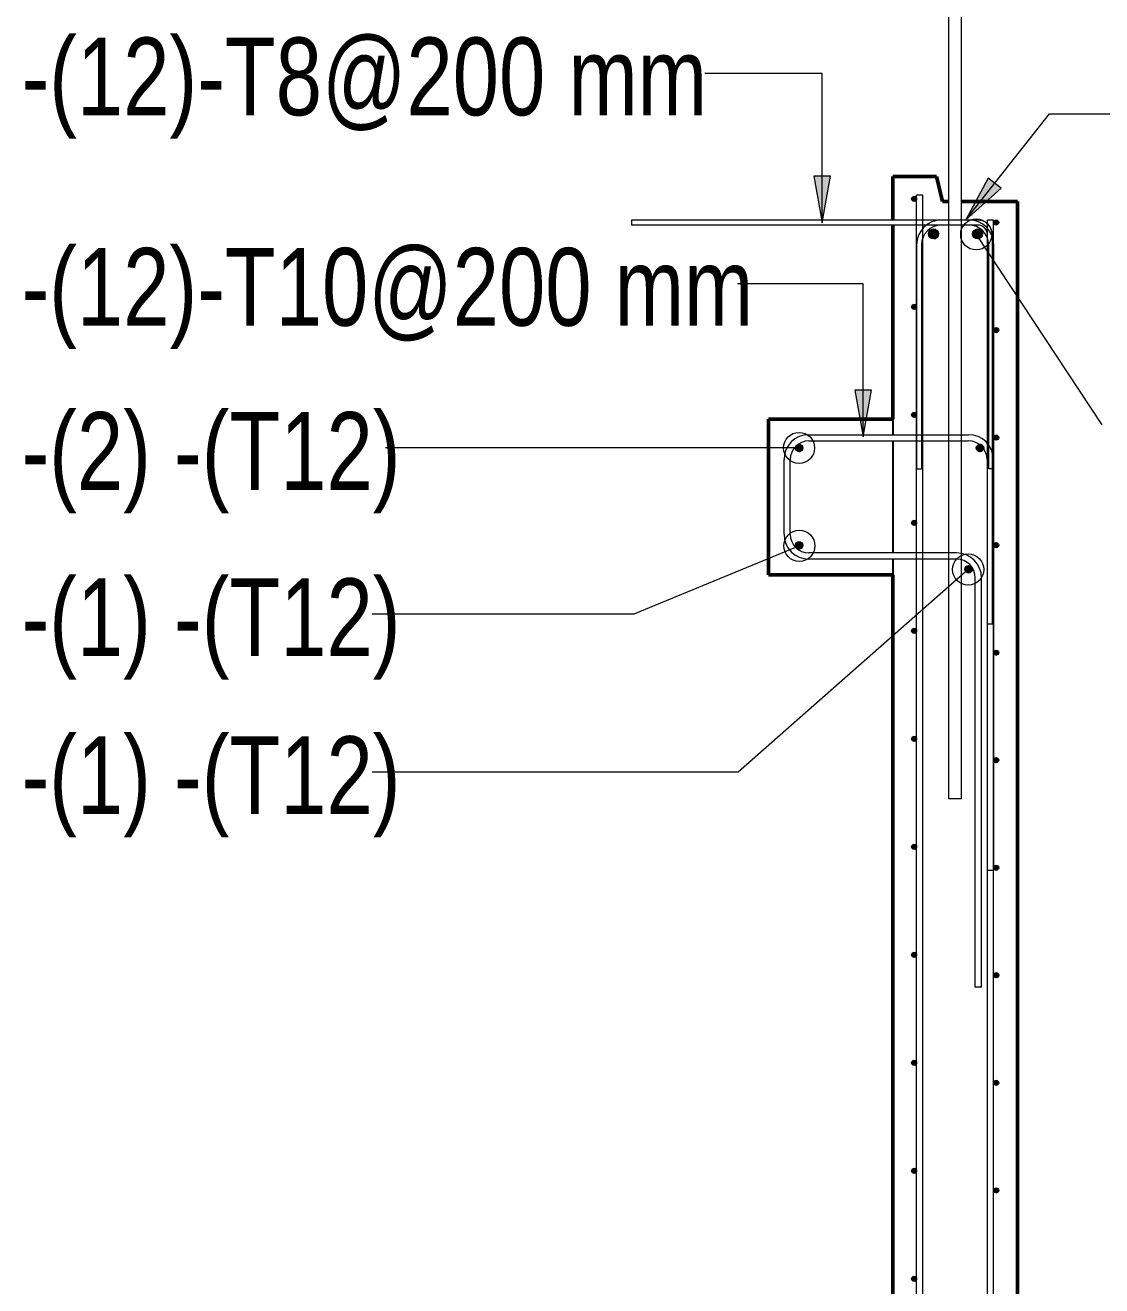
# Model space of a CAD drawing. Header units: millimetres. Extents: x 6744 to 22888, y -3063 to 10037.
# Drawn here: x 16053 to 17784, y 5917 to 7943 of the extents above; entities that cross this region are included whole.
import ezdxf

# ---------------------------------------------------------------- set-up
doc = ezdxf.new("R2010")
doc.units = ezdxf.units.MM
for name, color, linetype, lineweight in [('A-WALL', 113, 'Continuous', 25), ('S-BEAM', 12, 'Continuous', 18), ('S-RBAR', 171, 'Continuous', 18), ('S-RBAR-IDEN', 171, 'Continuous', 9)]:
    doc.layers.add(name, color=color, linetype=linetype, lineweight=lineweight)
doc.styles.add('Nirmala UI Semilight', font='NirmalaS.ttf', dxfattribs={"width": 0.8, "height": 125})

msp = doc.modelspace()

# ---------------------------------------------------------------- hatches: boundary and pattern name
at = {"layer": 'S-RBAR'}
h = msp.add_hatch(color=256, dxfattribs=at)
edge = h.paths.add_edge_path()
edge.add_arc((17481.80119, 7664.00692), 4, 0, 360)
for points in [[(17481.80119, 7660.00692), (17485.80119, 7664.00692), (17481.80119, 7668.00692), (17477.80119, 7664.00692)], [(17613.80119, 7622), (17617.80119, 7626), (17613.80119, 7630), (17609.80119, 7626)], [(17515.48506, 7600.02325), (17521.01292, 7607.6317), (17515.48506, 7615.24015), (17506.54079, 7612.33398), (17506.54079, 7602.92942)], [(17586.29684, 7600.02325), (17591.82471, 7607.6317), (17586.29684, 7615.24015), (17577.35257, 7612.33398), (17577.35257, 7602.92942)], [(17481.80119, 7486.44909), (17485.80119, 7490.44909), (17481.80119, 7494.44909), (17477.80119, 7490.44909)], [(17613.80119, 7449.17308), (17617.80119, 7453.17308), (17613.80119, 7457.17308), (17609.80119, 7453.17308)], [(17481.80119, 7312.89127), (17485.80119, 7316.89127), (17481.80119, 7320.89127), (17477.80119, 7316.89127)], [(17613.80119, 7276.34615), (17617.80119, 7280.34615), (17613.80119, 7284.34615), (17609.80119, 7280.34615)], [(17297.19326, 7257.66917), (17303.19326, 7263.66917), (17297.19326, 7269.66917), (17291.19326, 7263.66917)], [(17587.80119, 7257.66917), (17593.80119, 7263.66917), (17587.80119, 7269.66917), (17581.80119, 7263.66917)], [(17481.80119, 7139.33344), (17485.80119, 7143.33344), (17481.80119, 7147.33344), (17477.80119, 7143.33344)], [(17297.19326, 7101.07444), (17303.19326, 7107.07444), (17297.19326, 7113.07444), (17291.19326, 7107.07444)], [(17613.80119, 7103.51923), (17617.80119, 7107.51923), (17613.80119, 7111.51923), (17609.80119, 7107.51923)], [(17569.51698, 7062.80184), (17575.51698, 7068.80184), (17569.51698, 7074.80184), (17563.51698, 7068.80184)], [(17481.80119, 6965.77561), (17485.80119, 6969.77561), (17481.80119, 6973.77561), (17477.80119, 6969.77561)], [(17613.80119, 6930.69231), (17617.80119, 6934.69231), (17613.80119, 6938.69231), (17609.80119, 6934.69231)], [(17481.80119, 6792.21779), (17485.80119, 6796.21779), (17481.80119, 6800.21779), (17477.80119, 6796.21779)], [(17613.80119, 6757.86538), (17617.80119, 6761.86538), (17613.80119, 6765.86538), (17609.80119, 6761.86538)], [(17481.80119, 6618.65996), (17485.80119, 6622.65996), (17481.80119, 6626.65996), (17477.80119, 6622.65996)], [(17613.80119, 6585.03846), (17617.80119, 6589.03846), (17613.80119, 6593.03846), (17609.80119, 6589.03846)], [(17481.80119, 6445.10214), (17485.80119, 6449.10214), (17481.80119, 6453.10214), (17477.80119, 6449.10214)], [(17613.80119, 6412.21154), (17617.80119, 6416.21154), (17613.80119, 6420.21154), (17609.80119, 6416.21154)], [(17481.80119, 6271.54431), (17485.80119, 6275.54431), (17481.80119, 6279.54431), (17477.80119, 6275.54431)], [(17613.80119, 6239.38462), (17617.80119, 6243.38462), (17613.80119, 6247.38462), (17609.80119, 6243.38462)], [(17481.80119, 6097.98649), (17485.80119, 6101.98649), (17481.80119, 6105.98649), (17477.80119, 6101.98649)], [(17613.80119, 6066.55769), (17617.80119, 6070.55769), (17613.80119, 6074.55769), (17609.80119, 6070.55769)], [(17481.80119, 5924.42866), (17485.80119, 5928.42866), (17481.80119, 5932.42866), (17477.80119, 5928.42866)]]:
    msp.add_hatch(color=256, dxfattribs=at).paths.add_polyline_path(points)
h = msp.add_hatch(color=256, dxfattribs=at)
edge = h.paths.add_edge_path()
edge.add_arc((17613.80119, 7626), 4, 0, 360)
h = msp.add_hatch(color=256, dxfattribs=at)
edge = h.paths.add_edge_path()
edge.add_arc((17513.01292, 7607.6317), 8, 0, 360)
h = msp.add_hatch(color=256, dxfattribs=at)
edge = h.paths.add_edge_path()
edge.add_arc((17583.82471, 7607.6317), 8, 0, 360)
h = msp.add_hatch(color=256, dxfattribs=at)
edge = h.paths.add_edge_path()
edge.add_arc((17481.80119, 7490.44909), 4, 0, 360)
h = msp.add_hatch(color=256, dxfattribs=at)
edge = h.paths.add_edge_path()
edge.add_arc((17613.80119, 7453.17308), 4, 0, 360)
h = msp.add_hatch(color=256, dxfattribs=at)
edge = h.paths.add_edge_path()
edge.add_arc((17481.80119, 7316.89127), 4, 0, 360)
h = msp.add_hatch(color=256, dxfattribs=at)
edge = h.paths.add_edge_path()
edge.add_arc((17613.80119, 7280.34615), 4, 0, 360)
h = msp.add_hatch(color=256, dxfattribs=at)
edge = h.paths.add_edge_path()
edge.add_arc((17297.19326, 7263.66917), 6, 0, 360)
h = msp.add_hatch(color=256, dxfattribs=at)
edge = h.paths.add_edge_path()
edge.add_arc((17587.80119, 7263.66917), 6, 0, 360)
h = msp.add_hatch(color=256, dxfattribs=at)
edge = h.paths.add_edge_path()
edge.add_arc((17481.80119, 7143.33344), 4, 0, 360)
h = msp.add_hatch(color=256, dxfattribs=at)
edge = h.paths.add_edge_path()
edge.add_arc((17297.19326, 7107.07444), 6, 0, 360)
h = msp.add_hatch(color=256, dxfattribs=at)
edge = h.paths.add_edge_path()
edge.add_arc((17613.80119, 7107.51923), 4, 0, 360)
h = msp.add_hatch(color=256, dxfattribs=at)
edge = h.paths.add_edge_path()
edge.add_arc((17569.51698, 7068.80184), 6, 0, 360)
h = msp.add_hatch(color=256, dxfattribs=at)
edge = h.paths.add_edge_path()
edge.add_arc((17481.80119, 6969.77561), 4, 0, 360)
h = msp.add_hatch(color=256, dxfattribs=at)
edge = h.paths.add_edge_path()
edge.add_arc((17613.80119, 6934.69231), 4, 0, 360)
h = msp.add_hatch(color=256, dxfattribs=at)
edge = h.paths.add_edge_path()
edge.add_arc((17481.80119, 6796.21779), 4, 0, 360)
h = msp.add_hatch(color=256, dxfattribs=at)
edge = h.paths.add_edge_path()
edge.add_arc((17613.80119, 6761.86538), 4, 0, 360)
h = msp.add_hatch(color=256, dxfattribs=at)
edge = h.paths.add_edge_path()
edge.add_arc((17481.80119, 6622.65996), 4, 0, 360)
h = msp.add_hatch(color=256, dxfattribs=at)
edge = h.paths.add_edge_path()
edge.add_arc((17613.80119, 6589.03846), 4, 0, 360)
h = msp.add_hatch(color=256, dxfattribs=at)
edge = h.paths.add_edge_path()
edge.add_arc((17481.80119, 6449.10214), 4, 0, 360)
h = msp.add_hatch(color=256, dxfattribs=at)
edge = h.paths.add_edge_path()
edge.add_arc((17613.80119, 6416.21154), 4, 0, 360)
h = msp.add_hatch(color=256, dxfattribs=at)
edge = h.paths.add_edge_path()
edge.add_arc((17481.80119, 6275.54431), 4, 0, 360)
h = msp.add_hatch(color=256, dxfattribs=at)
edge = h.paths.add_edge_path()
edge.add_arc((17613.80119, 6243.38462), 4, 0, 360)
h = msp.add_hatch(color=256, dxfattribs=at)
edge = h.paths.add_edge_path()
edge.add_arc((17481.80119, 6101.98649), 4, 0, 360)
h = msp.add_hatch(color=256, dxfattribs=at)
edge = h.paths.add_edge_path()
edge.add_arc((17613.80119, 6070.55769), 4, 0, 360)
h = msp.add_hatch(color=256, dxfattribs=at)
edge = h.paths.add_edge_path()
edge.add_arc((17481.80119, 5928.42866), 4, 0, 360)
at = {"layer": 'S-RBAR-IDEN'}
for points in [[(17334.0847, 7625.52944), (17347.30922, 7700.52944), (17320.86018, 7700.52944)], [(17564.94435, 7630.31731), (17621.77911, 7681.0095), (17601.01381, 7697.39102)], [(17399.90632, 7281.54499), (17413.13084, 7356.54499), (17386.6818, 7356.54499)]]:
    msp.add_hatch(color=256, dxfattribs=at).paths.add_polyline_path(points)

# ---------------------------------------------------------------- linework, layer by layer
at = {"layer": 'A-WALL', "lineweight": 50}
for p, q in [((17517.76461, 7700), (17447.80119, 7700)), ((17447.80119, 7700), (17447.80119, 7630)), ((17527.76461, 7660), (17517.76461, 7700)), ((17537.80119, 7660), (17527.76461, 7660)), ((17647.80119, 7660), (17557.80119, 7660)), ((17647.80119, 3689.94073), (17647.80119, 7660)), ((17447.80119, 7622), (17447.80119, 7310)), ((17447.80119, 7060), (17447.80119, -1395))]:
    msp.add_line(p, q, dxfattribs=at)
at = {"layer": 'A-WALL'}
for p, q in [((17447.80119, 7310), (17447.80119, 7285)), ((17447.80119, 7275), (17447.80119, 7095)), ((17447.80119, 7085), (17447.80119, 7060))]:
    msp.add_line(p, q, dxfattribs=at)
at = {"layer": 'S-BEAM', "lineweight": 50}
for p, q in [((17447.80119, 7310), (17247.80119, 7310)), ((17247.80119, 7310), (17247.80119, 7060)), ((17247.80119, 7060), (17447.80119, 7060))]:
    msp.add_line(p, q, dxfattribs=at)
at = {"layer": 'S-BEAM'}
for p, q in [((17447.80119, 7285), (17447.80119, 7310)), ((17447.80119, 7095), (17447.80119, 7275)), ((17447.80119, 7060), (17447.80119, 7085))]:
    msp.add_line(p, q, dxfattribs=at)
at = {"layer": 'S-RBAR'}
for p, q in [((17537.80119, 6700), (17537.80119, 8370)), ((17557.80119, 6700), (17557.80119, 8370)), ((17481.80119, 7668.00692), (17477.80119, 7664.00692)), ((17477.80119, 7664.00692), (17481.80119, 7660.00692)), ((17485.80119, 7664.00692), (17481.80119, 7668.00692)), ((17481.80119, 7660.00692), (17485.80119, 7664.00692)), ((17495.90195, 7670), (17485.90195, 7670)), ((17485.90195, -1365), (17485.90195, 7670)), ((17495.90195, -1365), (17495.90195, 7670)), ((17583.80119, 7630), (17027.80119, 7630)), ((17027.80119, 7630), (17027.80119, 7622)), ((17583.80119, 7622), (17027.80119, 7622)), ((17569.80119, 7630), (17525.80119, 7630)), ((17569.80119, 7622), (17525.80119, 7622)), ((17609.70043, 7630), (17599.70043, 7630)), ((17599.70043, -1365), (17599.70043, 7630)), ((17609.70043, -1365), (17609.70043, 7630)), ((17613.80119, 7630), (17609.80119, 7626)), ((17609.80119, 7626), (17613.80119, 7622)), ((17617.80119, 7626), (17613.80119, 7630)), ((17613.80119, 7622), (17617.80119, 7626)), ((17515.48506, 7615.24015), (17506.54079, 7612.33398)), ((17506.54079, 7612.33398), (17506.54079, 7602.92942)), ((17506.54079, 7602.92942), (17515.48506, 7600.02325)), ((17521.01292, 7607.6317), (17515.48506, 7615.24015)), ((17515.48506, 7600.02325), (17521.01292, 7607.6317)), ((17586.29684, 7615.24015), (17577.35257, 7612.33398)), ((17577.35257, 7612.33398), (17577.35257, 7602.92942)), ((17577.35257, 7602.92942), (17586.29684, 7600.02325)), ((17591.82471, 7607.6317), (17586.29684, 7615.24015)), ((17586.29684, 7600.02325), (17591.82471, 7607.6317)), ((17599.80119, 6980.31382), (17599.80119, 7606)), ((17607.80119, 6980.31382), (17607.80119, 7606)), ((17485.80119, 7590), (17485.80119, 7230)), ((17493.80119, 7590), (17493.80119, 7230)), ((17601.80119, 7230), (17601.80119, 7590)), ((17609.80119, 7230), (17609.80119, 7590)), ((17481.80119, 7494.44909), (17477.80119, 7490.44909)), ((17477.80119, 7490.44909), (17481.80119, 7486.44909)), ((17485.80119, 7490.44909), (17481.80119, 7494.44909)), ((17481.80119, 7486.44909), (17485.80119, 7490.44909)), ((17613.80119, 7457.17308), (17609.80119, 7453.17308)), ((17617.80119, 7453.17308), (17613.80119, 7457.17308)), ((17609.80119, 7453.17308), (17613.80119, 7449.17308)), ((17613.80119, 7449.17308), (17617.80119, 7453.17308)), ((17481.80119, 7320.89127), (17477.80119, 7316.89127)), ((17477.80119, 7316.89127), (17481.80119, 7312.89127)), ((17485.80119, 7316.89127), (17481.80119, 7320.89127)), ((17481.80119, 7312.89127), (17485.80119, 7316.89127)), ((17312.80119, 7285), (17569.21103, 7285)), ((17312.80119, 7275), (17569.21103, 7275)), ((17613.80119, 7284.34615), (17609.80119, 7280.34615)), ((17609.80119, 7280.34615), (17613.80119, 7276.34615)), ((17617.80119, 7280.34615), (17613.80119, 7284.34615)), ((17613.80119, 7276.34615), (17617.80119, 7280.34615)), ((17297.19326, 7269.66917), (17291.19326, 7263.66917)), ((17291.19326, 7263.66917), (17297.19326, 7257.66917)), ((17303.19326, 7263.66917), (17297.19326, 7269.66917)), ((17297.19326, 7257.66917), (17303.19326, 7263.66917)), ((17587.80119, 7269.66917), (17581.80119, 7263.66917)), ((17581.80119, 7263.66917), (17587.80119, 7257.66917)), ((17593.80119, 7263.66917), (17587.80119, 7269.66917)), ((17587.80119, 7257.66917), (17593.80119, 7263.66917)), ((17272.80119, 7125), (17272.80119, 7245)), ((17282.80119, 7125), (17282.80119, 7245)), ((17599.21103, 7245), (17599.21103, 6585)), ((17609.21103, 7245), (17609.21103, 6585)), ((17485.80119, 7230), (17493.80119, 7230)), ((17609.80119, 7230), (17601.80119, 7230)), ((17481.80119, 7147.33344), (17477.80119, 7143.33344)), ((17477.80119, 7143.33344), (17481.80119, 7139.33344)), ((17485.80119, 7143.33344), (17481.80119, 7147.33344)), ((17481.80119, 7139.33344), (17485.80119, 7143.33344)), ((17297.19326, 7113.07444), (17291.19326, 7107.07444)), ((17303.19326, 7107.07444), (17297.19326, 7113.07444)), ((17613.80119, 7111.51923), (17609.80119, 7107.51923)), ((17617.80119, 7107.51923), (17613.80119, 7111.51923)), ((17291.19326, 7107.07444), (17297.19326, 7101.07444)), ((17297.19326, 7101.07444), (17303.19326, 7107.07444)), ((17550.2204, 7095), (17312.80119, 7095)), ((17609.80119, 7107.51923), (17613.80119, 7103.51923)), ((17613.80119, 7103.51923), (17617.80119, 7107.51923)), ((17550.2204, 7085), (17312.80119, 7085)), ((17569.51698, 7074.80184), (17563.51698, 7068.80184)), ((17575.51698, 7068.80184), (17569.51698, 7074.80184)), ((17563.51698, 7068.80184), (17569.51698, 7062.80184)), ((17569.51698, 7062.80184), (17575.51698, 7068.80184)), ((17580.2204, 6397), (17580.2204, 7055)), ((17590.2204, 6397), (17590.2204, 7055)), ((17481.80119, 6973.77561), (17477.80119, 6969.77561)), ((17477.80119, 6969.77561), (17481.80119, 6965.77561)), ((17485.80119, 6969.77561), (17481.80119, 6973.77561)), ((17481.80119, 6965.77561), (17485.80119, 6969.77561)), ((17607.80119, 6980.31382), (17599.80119, 6980.31382)), ((17613.80119, 6938.69231), (17609.80119, 6934.69231)), ((17609.80119, 6934.69231), (17613.80119, 6930.69231)), ((17617.80119, 6934.69231), (17613.80119, 6938.69231)), ((17613.80119, 6930.69231), (17617.80119, 6934.69231)), ((17481.80119, 6800.21779), (17477.80119, 6796.21779)), ((17477.80119, 6796.21779), (17481.80119, 6792.21779)), ((17485.80119, 6796.21779), (17481.80119, 6800.21779)), ((17481.80119, 6792.21779), (17485.80119, 6796.21779)), ((17613.80119, 6765.86538), (17609.80119, 6761.86538)), ((17609.80119, 6761.86538), (17613.80119, 6757.86538)), ((17617.80119, 6761.86538), (17613.80119, 6765.86538)), ((17613.80119, 6757.86538), (17617.80119, 6761.86538)), ((17557.80119, 6700), (17537.80119, 6700)), ((17481.80119, 6626.65996), (17477.80119, 6622.65996)), ((17485.80119, 6622.65996), (17481.80119, 6626.65996)), ((17477.80119, 6622.65996), (17481.80119, 6618.65996)), ((17481.80119, 6618.65996), (17485.80119, 6622.65996)), ((17599.21103, 6585), (17609.21103, 6585)), ((17613.80119, 6593.03846), (17609.80119, 6589.03846)), ((17609.80119, 6589.03846), (17613.80119, 6585.03846)), ((17617.80119, 6589.03846), (17613.80119, 6593.03846)), ((17613.80119, 6585.03846), (17617.80119, 6589.03846)), ((17481.80119, 6453.10214), (17477.80119, 6449.10214)), ((17477.80119, 6449.10214), (17481.80119, 6445.10214)), ((17485.80119, 6449.10214), (17481.80119, 6453.10214)), ((17481.80119, 6445.10214), (17485.80119, 6449.10214)), ((17613.80119, 6420.21154), (17609.80119, 6416.21154)), ((17609.80119, 6416.21154), (17613.80119, 6412.21154)), ((17617.80119, 6416.21154), (17613.80119, 6420.21154)), ((17613.80119, 6412.21154), (17617.80119, 6416.21154)), ((17590.2204, 6397), (17580.2204, 6397)), ((17481.80119, 6279.54431), (17477.80119, 6275.54431)), ((17477.80119, 6275.54431), (17481.80119, 6271.54431)), ((17485.80119, 6275.54431), (17481.80119, 6279.54431)), ((17481.80119, 6271.54431), (17485.80119, 6275.54431)), ((17613.80119, 6247.38462), (17609.80119, 6243.38462)), ((17609.80119, 6243.38462), (17613.80119, 6239.38462)), ((17617.80119, 6243.38462), (17613.80119, 6247.38462)), ((17613.80119, 6239.38462), (17617.80119, 6243.38462)), ((17481.80119, 6105.98649), (17477.80119, 6101.98649)), ((17477.80119, 6101.98649), (17481.80119, 6097.98649)), ((17485.80119, 6101.98649), (17481.80119, 6105.98649)), ((17481.80119, 6097.98649), (17485.80119, 6101.98649)), ((17613.80119, 6074.55769), (17609.80119, 6070.55769)), ((17609.80119, 6070.55769), (17613.80119, 6066.55769)), ((17617.80119, 6070.55769), (17613.80119, 6074.55769)), ((17613.80119, 6066.55769), (17617.80119, 6070.55769)), ((17481.80119, 5932.42866), (17477.80119, 5928.42866)), ((17477.80119, 5928.42866), (17481.80119, 5924.42866)), ((17485.80119, 5928.42866), (17481.80119, 5932.42866)), ((17481.80119, 5924.42866), (17485.80119, 5928.42866))]:
    msp.add_line(p, q, dxfattribs=at)
for centre, radius in [((17481.80119, 7664.00692), 4), ((17613.80119, 7626), 4), ((17513.01292, 7607.6317), 8), ((17583.82471, 7607.6317), 8), ((17481.80119, 7490.44909), 4), ((17613.80119, 7453.17308), 4), ((17481.80119, 7316.89127), 4), ((17613.80119, 7280.34615), 4), ((17297.19326, 7263.66917), 6), ((17587.80119, 7263.66917), 6), ((17481.80119, 7143.33344), 4), ((17297.19326, 7107.07444), 6), ((17613.80119, 7107.51923), 4), ((17569.51698, 7068.80184), 6), ((17481.80119, 6969.77561), 4), ((17613.80119, 6934.69231), 4), ((17481.80119, 6796.21779), 4), ((17613.80119, 6761.86538), 4), ((17481.80119, 6622.65996), 4), ((17613.80119, 6589.03846), 4), ((17481.80119, 6449.10214), 4), ((17613.80119, 6416.21154), 4), ((17481.80119, 6275.54431), 4), ((17613.80119, 6243.38462), 4), ((17481.80119, 6101.98649), 4), ((17613.80119, 6070.55769), 4), ((17481.80119, 5928.42866), 4)]:
    msp.add_circle(centre, radius, dxfattribs=at)
for centre, radius, start, end in [((17525.80119, 7590), 40, 90, 180), ((17525.80119, 7590), 32, 90, 180), ((17569.80119, 7590), 40, 360, 90), ((17569.80119, 7590), 32, 0, 90), ((17583.80119, 7606), 24, 0, 90), ((17583.80119, 7606), 16, 0, 90), ((17312.80119, 7245), 40, 90, 180), ((17312.80119, 7245), 30, 90, 180), ((17569.21103, 7245), 40, 360, 90), ((17569.21103, 7245), 30, 360, 90), ((17312.80119, 7125), 40, 180, 270), ((17312.80119, 7125), 30, 180, 270), ((17550.2204, 7055), 40, 360, 90), ((17550.2204, 7055), 30, 360, 90)]:
    msp.add_arc(centre, radius, start, end, dxfattribs=at)
at = {"layer": 'S-RBAR-IDEN'}
for p, q in [((17334.0847, 7865.72196), (17145.34098, 7865.72196)), ((17334.0847, 7625.52944), (17334.0847, 7865.72196)), ((17564.94435, 7630.31731), (17699.32596, 7800.66019)), ((17699.32596, 7800.66019), (17949.16219, 7800.66019)), ((17347.30922, 7700.52944), (17320.86018, 7700.52944)), ((17320.86018, 7700.52944), (17334.0847, 7625.52944)), ((17334.0847, 7625.52944), (17347.30922, 7700.52944)), ((17601.01381, 7697.39102), (17564.94435, 7630.31731)), ((17564.94435, 7630.31731), (17621.77911, 7681.0095)), ((17621.77911, 7681.0095), (17601.01381, 7697.39102)), ((17581.71666, 7606.95866), (17783.50258, 7300.83522)), ((17399.90632, 7527.51001), (17198.14098, 7527.51001)), ((17399.90632, 7281.54499), (17399.90632, 7527.51001)), ((17413.13084, 7356.54499), (17386.6818, 7356.54499)), ((17386.6818, 7356.54499), (17399.90632, 7281.54499)), ((17399.90632, 7281.54499), (17413.13084, 7356.54499)), ((17296.9574, 7263.76911), (16632.14098, 7263.76911)), ((17297.4185, 7106.40849), (17031.54563, 6996.48568)), ((17568.71661, 7068.28635), (17199.18598, 6742.72068)), ((17031.54563, 6996.48568), (16610.94098, 6996.48568)), ((17199.18598, 6742.72068), (16610.94098, 6742.72068))]:
    msp.add_line(p, q, dxfattribs=at)
for centre in [(17581.71666, 7606.95866), (17296.9574, 7263.76911), (17297.4185, 7106.40849), (17568.71661, 7068.28635)]:
    msp.add_circle(centre, 25, dxfattribs=at)

# ---------------------------------------------------------------- texts
at = {"layer": 'S-RBAR-IDEN', "char_height": 125, "attachment_point": 1, "style": 'Nirmala UI Semilight'}
for s, insert, width in [('-(12)-T8@200 mm', (16047.34098, 7923.32433), 1327.5945), ('-(12)-T10@200 mm', (16047.34098, 7585.11238), 1391.7295), ('-(2) -(T12)', (16047.34098, 7321.37149), 705.485), ('-(1) -(T12)', (16047.34098, 7054.08806), 679.831), ('-(1) -(T12)', (16047.34098, 6800.32306), 679.831)]:
    msp.add_mtext(s, dxfattribs=dict(at, insert=insert, width=width))

doc.saveas('drawing.dxf')
